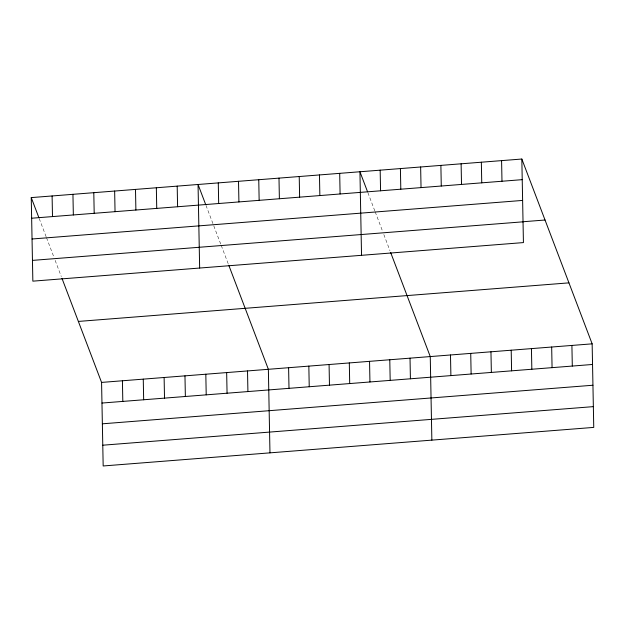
<?xml version="1.0" encoding="UTF-8"?>
<svg xmlns="http://www.w3.org/2000/svg" width="625" height="625" viewBox="0 0 625 625"><rect width="100%" height="100%" fill="white"/><g stroke="black" fill="none" stroke-linecap="round" stroke-linejoin="round"><path stroke-width="0.47" stroke-dasharray="3.12 2.34" d="M367.891 192.672L374.852 210.969M375.188 211.836L382.812 231.875M383.828 234.539L389.969 250.703M206 205.398L220.922 244.602M221.25 245.477L228.766 265.227M39.203 218.516L46.164 236.812M46.5 237.68L54.125 257.719M55.141 260.383L61.289 276.547"/><path stroke-width="0.94" d="M521.828 159.031L523.43 242.586L32.852 281.156L31.25 197.602L521.828 159.031L592.148 343.844L593.75 427.398L103.172 465.969L101.57 382.414L61.969 278.344M31.648 218.227L522.219 179.656M32.047 238.992L522.617 200.422M522.867 221.758L545.031 220.016M32.453 260.391L523.031 221.82M78.367 321.43L568.938 282.859M101.57 382.414L592.148 343.844M101.969 403.047L592.539 364.469M102.367 423.812L592.938 385.234M102.773 445.203L593.352 406.633M367.562 191.797L359.938 171.758L361.539 255.312M390.656 252.5L430.258 356.57L431.859 440.125M205.672 204.523L198.047 184.484L199.648 268.039M228.766 265.227L268.367 369.305L269.969 452.859M31.25 197.602L38.875 217.641M571.906 345.438L572.305 366.062M551.672 347.023L552.07 367.656M531.438 348.617L531.836 369.242M511.203 350.211L511.594 370.836M501.586 160.617L501.984 181.25M490.961 351.797L491.359 372.43M481.352 162.211L481.75 182.836M470.727 353.391L471.125 374.016M461.117 163.805L461.516 184.43M450.492 354.984L450.891 375.609M440.883 165.391L441.273 186.023M420.641 166.984L421.039 187.609M410.023 358.164L410.414 378.789M400.406 168.578L400.805 189.203M389.781 359.758L390.18 380.383M380.172 170.164L380.57 190.797M369.547 361.344L369.945 381.977M349.312 362.938L349.703 383.562M339.695 173.352L340.094 193.977M329.078 364.531L329.469 385.156M319.461 174.938L319.859 195.57M308.836 366.117L309.234 386.75M299.227 176.531L299.625 197.156M288.602 367.711L289 388.336M278.992 178.125L279.383 198.75M258.758 179.711L259.148 200.344M247.516 370.945L247.914 391.57M238.516 181.305L238.914 201.93M226.664 372.578L227.062 393.211M218.281 182.898L218.68 203.523M205.82 374.219L206.211 394.844M184.969 375.859L185.367 396.484M177.195 186.125L177.594 206.75M164.117 377.5L164.516 398.125M156.344 187.766L156.742 208.391M143.266 379.141L143.664 399.766M135.5 189.406L135.891 210.031M122.422 380.781L122.812 401.406M114.648 191.047L115.047 211.672M93.797 192.688L94.195 213.313M72.945 194.32L73.344 214.953M52.102 195.961L52.492 216.586"/></g></svg>
